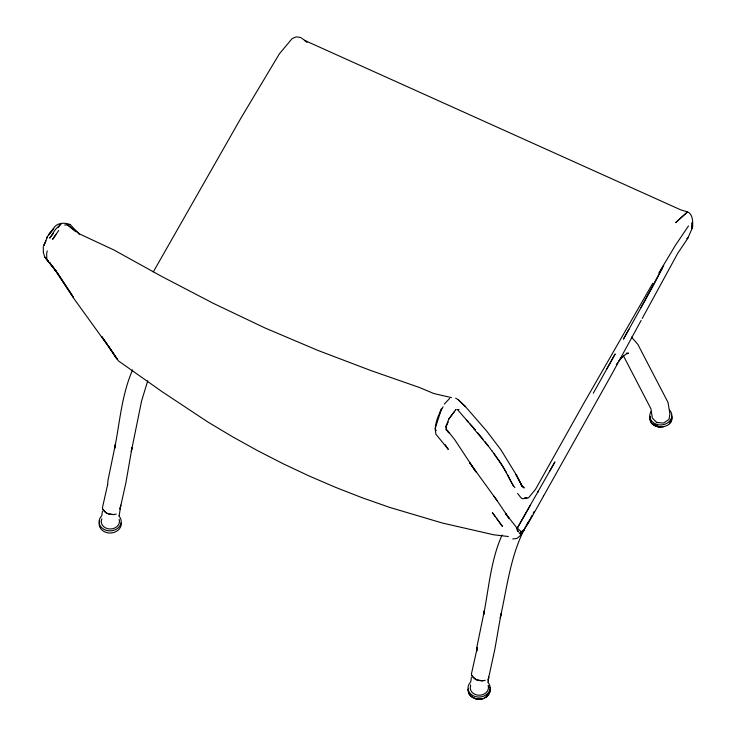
<?xml version="1.0" encoding="UTF-8"?>
<svg xmlns="http://www.w3.org/2000/svg" width="736" height="736" viewBox="0 0 736 736"><rect width="100%" height="100%" fill="white"/><g stroke="black" fill="none" stroke-linecap="round" stroke-linejoin="round"><path stroke-width="1.1" d="M43.36 252.347L44.583 256.662L55.117 270.048L48.364 261.455M486.018 697.148C479.651 702.77 466.569 696.771 468.363 689.347M671.536 415.306C675.657 430.45 646.834 430.486 650.523 416.834M671.066 420.366L671.931 417.156M468.124 690.837L468.197 689.108L468.326 689.614M479.946 698.694L479.927 699.2L478.041 699.172M487.26 695.318C483.929 701.224 493.102 689.77 489.808 687.415M650.946 420.983L649.86 418.72L649.934 416.87L650.55 417.091M470.506 686.541L470.58 684.857M107.631 485.061L107.944 480.534L115.377 444.424L114.641 448.472C119.83 422.16 121.707 394.652 132.636 369.831M119.232 515.586L120.741 505.144L120.032 509.082L125.948 482.522L132.02 447.534L131.284 451.591L141.606 400.89L147.761 380.788M488.235 681.821L488.667 677.414M691.923 228.519L691.684 222.824M101.881 515.099L102.387 511.299M470.874 681.334L471.38 677.525M487.186 694.94L486.146 697.075L484.205 697.608M488.686 676.991L488.088 680.303L494.951 648.747L501.023 613.769L500.287 617.817C507.73 584.375 511.124 548.918 529.994 519.331M107.603 484.766L102.396 507.831C103.546 513.59 111.2 515.531 116.27 514.096M47.242 250.875L46.616 253.81L46.828 258.897M669.401 423.688L670.726 421.02M671.867 418.894L670.551 422.289L670.717 421.664M489.688 692.732L490.185 689.126L490.084 691.012M443.136 406.778C438.306 414.616 433.798 424.755 435.905 434.176L448.298 449.411L445.289 444.728M455.4 410.219L455.805 409.658L448.794 419.023L446.191 426.107L448.206 422.013M46.81 237.976L47.242 237.231L44.114 244.978L45.917 240.893M502.062 535.017C490.811 560.114 488.87 588.018 483.644 614.707L484.38 610.65L476.937 646.76L476.634 651.296L477.342 647.376L471.399 674.056C472.549 679.816 480.203 681.757 485.263 680.322M687.792 238.243L692.493 227.617M486.165 696.918L488.814 694.407M661.977 268.741L653.458 285.292L623.447 339.14L628.894 329.342M640.992 307.574L662.382 267.932M492.172 451.214L485.052 441.72M530.5 518.374L532.11 515.375M533.177 513.378L534.244 511.382M641.111 320.464L612.757 372.499L543.453 496.248M642.206 318.458L677.819 253.175L687.645 238.538M153.336 271.86L240.782 118.367L279.33 53.903L292.109 38.631L296.166 36.874L300.426 37.435M606.758 369.04L615.167 353.97L593.28 393.236M549.47 471.647L554.916 461.914L516.911 528.706M527.491 523.765L526.967 524.704L528.614 521.98L527.878 523.259M543.518 496.128L528.623 522.68L519.993 535.9L516.874 538.439L512.716 538.964M530.242 505.402L516.994 528.77M537.574 492.568L538.458 491.05M517.39 530.803L517.132 529.524L518.595 531.953L518.227 531.328M652.74 283.314L583.86 403.172L535.541 489.293L528.549 497.794L522.808 498.76L521.189 498.024L517.592 493.442M661.866 268.934L663.716 265.77M658.886 272.9L675.455 245.235L688.5 225.934M448.831 419.051L454.186 411.847M55.872 234.674L52.596 239.338L58.76 230.442M616.336 364.614L617.541 362.83M46.672 237.562L54.804 226.651C58.475 222.539 65.366 222.566 70.178 224.544L79.525 234.471M52.836 229.761L48.613 234.793L53.756 228.537L52.707 230.046M618.801 361.072L622.15 356.748L619.344 360.309L622.996 356.445L626.042 354.126L628.645 353.142L626.391 353.151M53.222 233.689L49.68 238.151L55.568 229.31L61.033 223.873L58.19 227.442M444.286 404.11L449.632 398.461M457.24 409.823L458.832 409.538L457.01 409.612M654.727 424.874L659.815 427.064M64.648 225.023L70.178 224.544M663.9 426.733L659.704 427.082M478.179 699.182L482.172 698.841M508.337 536.526L493.69 534.778L442.299 523.011L389.51 507.352L362.342 497.803L335.515 487.333L309.01 475.934L283.277 463.818L257.876 450.809L232.788 436.908L208.03 422.114L162.306 391.837L118.367 360.852L101.89 336.748L107.631 344.862M656.484 422.326L658.214 422.611M657.496 426.724L659.566 427.055M475.769 698.832L477.83 699.172M113.786 514.657L107.125 513.48L102.7 509.404M482.788 680.883L476.128 679.705L471.693 675.63M451.453 397.624L433.89 393.548L419.253 387.43L371.027 370.604L317.888 350.41L264.997 327.971L213.431 303.398L162.113 276.644L113.767 249.909L80.104 234.223L66.829 224.351L75.596 231.619M474.646 698.363C478.372 699.881 469.43 695.833 473.027 697.636M524.832 497.545L526.856 498.116L526.35 497.646M458.206 409.556L458.822 409.759M657.34 426.678L653.991 425.169M455.621 398.176L458.252 399.703L465.814 407.036L486.616 430.965L500.894 449.77L515.734 473.938L522.44 486.8L515.982 474.426L522.146 486.266C518.411 481.896 527.703 490.838 522.845 487.057M471.012 696.118L470.516 695.897L471.932 696.882L471.721 696.431M652.63 423.991L659.355 427.018M653.669 424.985L657.064 426.521L652.317 423.853M439.438 413.604L441.628 408.443L435.059 428.803L436.264 430.67M649.86 418.72L650.247 420.532M301.079 37.766L307.142 42.154L304.483 40.351L681.076 210.008L687.608 211.894L675.62 222.658L687.498 211.802C693.027 214.286 692.714 221.656 692.714 226.596M520.895 531.429L516.166 527.013L505.448 513.397L509.1 518.438L497.214 500.793L469.66 462.686L475.99 471.914L454.774 439.742L447.47 430.542M458.252 399.703L465.483 406.677L465.143 406.346M514.924 487.646C508.705 479.743 505.88 469.338 499.431 461.389L506.478 472.733M469.356 694.444L470.46 695.557M631.46 337.07L637.799 344.31L668.003 402.408L669.889 413.614L669.052 419.382L663.568 423.053L656.632 422.482L652.317 417.984L650.928 408.793L623.466 355.884M458.408 410.67L468.565 422.372M469.973 423.918L474.978 429.548M466.449 420.044L475.042 429.668M473.717 428.692L488.069 445.85M477.701 432.777L483.018 439.199M44.942 257.168L47.996 260.976M446.274 429.603L448.859 432.888L446.485 429.373M493.856 453.477L499.358 461.279L492.209 451.131M495.08 516.332L492.402 512.67L502.44 526.396L496.423 518.162M517.491 530.628L518.107 531.484M497.214 500.793L493.994 496.257M108.91 346.665L117.447 359.324L115.681 357.365M54.887 269.744L74.198 299L110.336 349.057L109.894 348.404L115.791 357.53M507.527 474.591L513.397 486.165M488.989 685.722L489.265 686.532M469.338 694.388L468.933 692.475M650.633 420.33L651.075 422.298M446.191 427.579L446.071 425.923L446.191 428.692M43.295 246.505L43.36 252.448M119.149 519.266A9.117 7.562 -2.5 0 1 109.885 528.991A9.117 7.562 -2.5 0 1 101.908 518.742M488.143 685.492A9.117 7.562 -2.5 0 1 480.084 695.198A9.117 7.562 -2.5 0 1 470.313 686.89M669.447 409.943A11.068 9.172 -2.5 0 1 668.757 422.05A11.068 9.172 -2.5 0 1 654.203 423.237A11.068 9.172 -2.5 0 1 651.148 411.433M121.265 522.928A11.068 9.172 -2.5 0 1 108.992 532.993A11.068 9.172 -2.5 0 1 99.719 521.189M118.8 515.872A11.068 9.172 -2.5 0 1 117.567 528.411A11.068 9.172 -2.5 0 1 102.414 528.374A11.068 9.172 -2.5 0 1 101.77 515.826M487.72 682.06A11.068 9.172 -2.5 0 1 486.487 694.609A11.068 9.172 -2.5 0 1 471.334 694.563A11.068 9.172 -2.5 0 1 470.69 682.024M652.252 423.743L652.758 424.01L652.289 423.798M692.116 226.072L691.849 226.716L692.116 226.072M520.941 534.18L524.225 529.635L521.014 533.996L519.395 533.26L520.941 534.18M489.486 692.18L488.29 694.49L489.486 692.18M446.356 429.925L446.209 429.033L446.356 429.925M523.37 530.279L521.014 533.996L519.864 532.901L523.37 530.279M687.866 237.553L687.074 238.611L687.866 237.553M48.116 261.142L45.209 257.49L48.116 261.142M55.964 270.949L49.597 262.632L57.859 273.525L73.563 297.546L55.964 270.949M44.05 245.382L44.013 244.803L44.04 245.447"/></g></svg>
